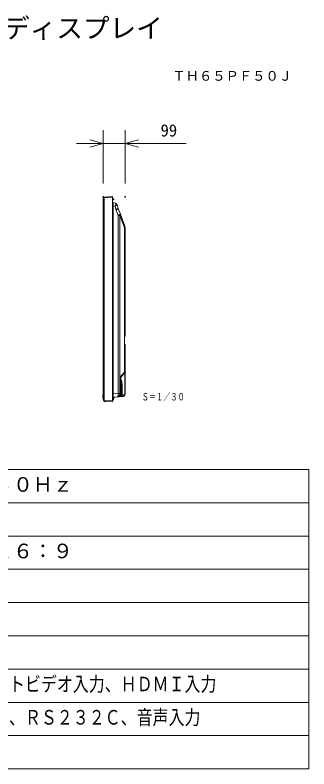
# Model space of a CAD drawing. Units: millimetres, scale not verified. Extents: x -63 to 62, y -57 to 57.
# Drawn here: x 18.3 to 62.5, y -56.5 to 56.8 of the extents above; entities that cross this region are included whole.
import ezdxf
from ezdxf.enums import TextEntityAlignment as Align

# ---------------------------------------------------------------- set-up
doc = ezdxf.new("R2010")
doc.units = ezdxf.units.MM
doc.header["$LTSCALE"] = 0.125
doc.header["$PDMODE"] = 32
doc.header["$PDSIZE"] = 0.025
for name, color, linetype, lineweight in [('0-0_0', 7, 'Continuous', 18), ('0-2_WAKU', 1, 'Continuous', 18), ('0-4_GAIKEI', 1, 'Continuous', 18), ('0-6_SUNPO', 7, 'Continuous', 18)]:
    doc.layers.add(name, color=color, linetype=linetype, lineweight=lineweight)
for name, color, linetype in [('0-1_DEFPOINTS', 7, 'Continuous'), ('0-3_MOJI1', 7, 'Continuous'), ('0-5_TOUROKU', 7, 'Continuous')]:
    doc.layers.add(name, color=color, linetype=linetype)
doc.styles.add('ＭＳ ゴシック', font='')
doc.styles.get('ＭＳ ゴシック').set_extended_font_data('MS Gothic')

# ---------------------------------------------------------------- blocks, each defined once
blk = doc.blocks.new('_OPEN30')
at = {"layer": '0-0_0'}
blk.add_line((0, 0), (-1, 0), dxfattribs=at)
blk.add_lwpolyline([(-1, 0.26795), (0, 0), (-1, -0.26795)], dxfattribs=at)
blk = doc.blocks.new('D6')
at = {"layer": '0-1_DEFPOINTS'}
for p in [(36.8823, 40.3534), (33.5823, 32.3561), (36.8823, 32.3561)]:
    blk.add_point(p, dxfattribs=at)
at = {"layer": '0-6_SUNPO'}
for p, q in [((33.5823, 34.3561), (33.5823, 42.3534)), ((36.8823, 34.3561), (36.8823, 42.3534)), ((31.5823, 40.3534), (29.5823, 40.3534)), ((33.5823, 40.3534), (36.8823, 40.3534)), ((38.8823, 40.3534), (46.0489, 40.3534))]:
    blk.add_line(p, q, dxfattribs=at)
at = {"layer": '0-6_SUNPO', "xscale": 2, "yscale": 2}
blk.add_blockref('_OPEN30', (33.5823, 40.3534), dxfattribs=at)
at = {"layer": '0-6_SUNPO', "xscale": 2, "yscale": 2, "rotation": 180}
blk.add_blockref('_OPEN30', (36.8823, 40.3534), dxfattribs=at)
at = {"layer": '0-6_SUNPO', "style": 'ＭＳ ゴシック'}
blk.add_text('99', height=1.833, dxfattribs=at).set_placement((42.2156, 40.8534), align=Align.BOTTOM_LEFT)

msp = doc.modelspace()

# ---------------------------------------------------------------- linework, layer by layer
at = {"layer": '0-2_WAKU', "color": 4}
for p, q in [((-62.5262, -11.5332), (62.4738, -11.5332)), ((62.4738, -11.5332), (62.4738, -56.5332)), ((62.4738, -56.5332), (-62.5262, -56.5332))]:
    msp.add_line(p, q, dxfattribs=at)
at = {"layer": '0-2_WAKU'}
for p, q in [((-62.5262, -16.5332), (62.4738, -16.5332)), ((-62.5262, -21.5332), (62.4738, -21.5332)), ((-62.5262, -26.5332), (62.4738, -26.5332)), ((-62.5262, -31.5332), (62.4738, -31.5332)), ((-62.5262, -36.5332), (62.4738, -36.5332)), ((-62.5262, -41.5332), (62.4738, -41.5332)), ((-62.5262, -46.5332), (62.4738, -46.5332)), ((-62.5262, -51.5332), (62.4738, -51.5332))]:
    msp.add_line(p, q, dxfattribs=at)
at = {"layer": '0-4_GAIKEI', "color": 7}
for p, q in [((31.6921, 29.4175), (32.9216, 29.4819)), ((31.5312, 29.188), (31.5312, -1.0574)), ((31.5362, 29.2055), (31.6514, 29.3935)), ((32.9551, 29.4484), (32.9551, -1.3179)), ((33.3912, 28.5169), (33.0414, 28.5976)), ((33.7827, 27.7425), (33.6406, 28.2727)), ((34.1124, 26.8482), (33.797, 27.6976)), ((34.7897, 25.0236), (34.1124, 26.8482)), ((31.6514, -1.263), (31.5362, -1.0749)), ((32.9216, -1.3514), (31.6921, -1.287))]:
    msp.add_line(p, q, dxfattribs=at)
at = {"layer": '0-4_GAIKEI'}
for p, q in [((32.9216, 29.4819), (32.9216, 29.3479)), ((31.5362, 29.0822), (31.5312, 29.0822)), ((31.6514, 29.2703), (31.5362, 29.0822)), ((31.6514, -1.1397), (31.6514, 29.2703)), ((31.6916, 29.2703), (31.6514, 29.2703)), ((31.6916, 29.4175), (31.6921, 29.4175)), ((31.6916, 29.2703), (31.6916, -1.1397)), ((32.9216, 29.3479), (31.6921, 29.2835)), ((32.9551, 29.3479), (32.9216, 29.3479)), ((32.9216, 29.3479), (32.9216, -1.2174)), ((33.0623, 29.1385), (32.9551, 29.1385)), ((32.9551, 29.0347), (33.0623, 29.0347)), ((33.0623, 29.1787), (33.0623, 28.9945)), ((33.0723, 29.1787), (33.0623, 29.1787)), ((33.0623, 28.9945), (33.0723, 28.9945)), ((33.0723, 29.1787), (33.0723, 28.9945)), ((33.1065, 29.162), (33.0723, 29.162)), ((33.0723, 29.0112), (33.1065, 29.0112)), ((33.1065, 29.0112), (33.1065, 29.162)), ((33.14, 29.1285), (33.14, 29.0447)), ((32.9551, 28.1184), (33.0301, 28.1184)), ((33.0301, 28.1184), (33.327, 28.0499)), ((33.0301, -0.166), (33.0301, 28.1184)), ((33.327, 28.0499), (33.4442, 27.6124)), ((33.4728, 27.5227), (33.7882, 26.6733)), ((33.7882, 26.6733), (34.0478, 26.6733)), ((33.7882, 26.6733), (33.7882, -0.0996)), ((34.0478, 26.6733), (34.7252, 24.8487)), ((34.8212, 24.8487), (34.7252, 24.8487)), ((34.7252, 24.8487), (34.7252, 3.1154)), ((34.8212, 8.4405), (34.8212, 24.8487)), ((34.8212, 23.7937), (34.8212, 23.8008)), ((34.8212, 8.4405), (34.8212, 23.1957)), ((34.8212, 8.4405), (34.8212, 23.1957)), ((34.8212, 7.3303), (34.8212, 6.878)), ((34.8212, 3.1764), (34.8212, 6.878)), ((34.8212, 4.9775), (34.8212, 5.4465)), ((34.8212, 3.1764), (34.8212, 4.9775)), ((34.2074, 1.9627), (34.2074, 2.3437)), ((34.2744, 2.4394), (34.7151, 2.9646)), ((34.7252, 3.1154), (34.2845, 2.5901)), ((34.7663, 3.0256), (34.7151, 2.9646)), ((34.8212, 3.1764), (34.7252, 3.1154)), ((34.8212, -0.2402), (34.8212, 3.1764)), ((34.8212, -0.2402), (34.8212, 3.1764)), ((34.0728, 2.0087), (34.1176, 2.0087)), ((34.0728, 2.0087), (34.0728, -0.0975)), ((34.1176, -0.0975), (34.1176, 2.0087)), ((34.1725, 1.5633), (34.1176, 1.5633)), ((34.1725, 1.5633), (34.2638, 1.472)), ((34.1725, -0.3052), (34.1725, 1.5633)), ((34.2499, 1.9201), (34.1863, 1.9838)), ((34.3186, -0.2841), (34.3186, 1.472)), ((34.3186, 1.3657), (34.3214, 1.3656)), ((34.3695, 1.2932), (34.3186, 1.3274)), ((34.3876, 1.3209), (34.3214, 1.3656)), ((34.4024, 1.2932), (34.3695, 1.2932)), ((34.3695, -0.1076), (34.3695, 1.2932)), ((34.4024, 1.2932), (34.4024, -0.1076)), ((31.4642, -0.3144), (31.4642, -0.4198)), ((31.4642, -0.3144), (31.5312, -0.3144)), ((31.5312, -0.4198), (31.4642, -0.4198)), ((31.4642, -0.5416), (31.4642, -0.4198)), ((31.4642, -0.5416), (31.4642, -0.6131)), ((31.4642, -0.5416), (31.5312, -0.5416)), ((31.4642, -0.6131), (31.5312, -0.6131)), ((31.4642, -0.7082), (31.4642, -0.6131)), ((31.4642, -0.7605), (31.4642, -0.7082)), ((31.4642, -0.7082), (31.5312, -0.7082)), ((31.4642, -0.7604), (31.4642, -0.7605)), ((31.4642, -0.7608), (31.4642, -0.7605)), ((31.5312, -0.7605), (31.4642, -0.7605)), ((31.5312, -0.7608), (31.4642, -0.7608)), ((31.5312, -0.9517), (31.5362, -0.9517)), ((31.5362, -0.9517), (31.6514, -1.1397)), ((33.0301, -0.166), (32.9551, -0.166)), ((32.9623, -1.125), (32.9602, -1.1655)), ((32.9623, -1.125), (32.9602, -1.1655)), ((32.9768, -1.1655), (32.979, -1.125)), ((33.7882, -0.0996), (33.0301, -0.166)), ((33.0644, -0.6546), (33.685, -0.6003)), ((33.0874, -0.8324), (33.0825, -0.9722)), ((33.0874, -0.8324), (33.0825, -0.9722)), ((33.0874, -0.8306), (33.0874, -0.8324)), ((33.0991, -0.9719), (33.104, -0.8321)), ((33.1099, -0.7941), (33.1591, -0.7138)), ((34.5639, -0.5408), (33.2554, -0.6553)), ((34.5244, -0.5602), (33.2568, -0.6711)), ((33.685, -0.6003), (33.9035, -0.5812)), ((33.9128, -0.5803), (33.9035, -0.5812)), ((33.9128, -0.5803), (33.9158, -0.5801)), ((33.9128, -0.5803), (33.9136, -0.5803)), ((33.9136, -0.5803), (33.9478, -0.5773)), ((33.9158, -0.5801), (34.1046, -0.5636)), ((33.9483, -0.5772), (33.9478, -0.5773)), ((34.1301, -0.5256), (34.0352, -0.5339)), ((34.0728, -0.0975), (34.0478, -0.0996)), ((34.1046, -0.5636), (34.5765, -0.5223)), ((34.1399, -0.3436), (34.1176, -0.3475)), ((34.1341, -0.4538), (34.15, -0.4524)), ((34.1657, -0.451), (34.15, -0.4524)), ((34.6021, -0.4843), (34.2248, -0.5173)), ((34.3186, -0.2841), (34.2638, -0.2855)), ((34.2912, -0.44), (34.6593, -0.4078)), ((34.3186, -0.1085), (34.3695, -0.1076)), ((34.3695, -0.1411), (34.3186, -0.142)), ((34.3186, -0.3299), (34.3186, -0.2841)), ((34.3695, -0.1076), (34.4024, -0.1076)), ((34.5648, -0.5233), (34.5639, -0.5408)), ((34.5639, -0.5408), (34.5652, -0.5566)), ((34.5652, -0.5566), (34.6154, -0.5522)), ((34.6307, -0.5364), (34.632, -0.5114)), ((34.6683, -0.407), (34.6593, -0.4078)), ((34.8212, -0.2402), (34.7897, -0.241)), ((34.8212, -0.2553), (34.8212, -0.2402)), ((31.6514, -1.1397), (31.6916, -1.1397)), ((31.6921, -1.287), (31.6916, -1.2869)), ((31.6921, -1.153), (32.9216, -1.2174)), ((31.7842, -1.3085), (31.7828, -1.3085)), ((31.8557, -1.2968), (31.8555, -1.2955)), ((31.8905, -1.2974), (31.8557, -1.2968)), ((32.9216, -1.2174), (32.9551, -1.2174)), ((32.9216, -1.2174), (32.9216, -1.3514)), ((32.9602, -1.1655), (32.9551, -1.1655)), ((32.9602, -1.1655), (32.9551, -1.1655))]:
    msp.add_line(p, q, dxfattribs=at)
for points in [[(33.7882, -0.0996), (34.0478, -0.0996), (34.0478, 26.6733)], [(34.8212, 3.9914), (34.8212, 4.2446), (34.8212, 7.1431)], [(34.7897, 3.0591), (34.7897, -0.241), (34.3186, -0.2822)], [(34.2638, 1.472), (34.2638, -0.2855), (34.2478, -0.2869)], [(34.3186, 1.7543), (34.3186, 1.472), (34.2638, 1.472)], [(31.4642, -0.7082), (31.4642, -0.7082), (31.5312, -0.7082)], [(33.2554, -0.6553), (33.2568, -0.6711), (34.5652, -0.5566)], [(34.0728, -0.0975), (34.1176, -0.0975), (34.1176, -0.3475)], [(34.2851, -0.3846), (34.2851, -0.3874), (34.283, -0.3874)], [(31.8557, -1.2968), (31.8575, -1.3068), (31.9353, -1.3082), (31.9368, -1.2998)]]:
    msp.add_lwpolyline(points, dxfattribs=at)
at = {"layer": '0-4_GAIKEI', "color": 7}
for centre, radius, start, end in [((32.9216, 29.4484), 0.0335, 0, 90), ((31.5647, 29.188), 0.0335, 148.5, 180), ((33.079, 28.7609), 0.1675, 222.26858, 257), ((33.31, 28.1845), 0.3422, 14.94548, 76.27791), ((34.2681, 27.8725), 0.5025, 195, 200.36769), ((34.3186, 24.8487), 0.5025, 0, 20.36769), ((31.5647, -1.0574), 0.0335, 180, 211.5), ((32.9216, -1.3179), 0.0335, 270, 0)]:
    msp.add_arc(centre, radius, start, end, dxfattribs=at)
at = {"layer": '0-4_GAIKEI'}
for centre, radius, start, end in [((31.6943, 29.3673), 0.0503, 93, 148.5), ((31.8788, 29.2698), 0.1871, 175.81391, 179.86216), ((33.1065, 29.1285), 0.0335, 0, 90), ((33.1065, 29.0447), 0.0335, 270, 0), ((34.4151, 27.8725), 1.0051, 195, 200.36769), ((34.9774, 2.0087), 0.9046, 140, 180), ((34.7877, 2.0087), 0.6701, 140, 180), ((34.5867, 3.1764), 0.2345, 320, 0), ((34.3521, 2.1496), 0.2345, 192.87056, 225), ((34.0841, 1.7543), 0.2345, 0, 45), ((34.3689, 1.2932), 0.0335, 0, 56), ((33.079, -0.8214), 0.1675, 95, 137.73142), ((33.0793, -1.1303), 0.1005, 106.35327, 156.37676), ((33.0322, -0.9695), 0.067, 286.35327, 358), ((33.2714, -0.8379), 0.1675, 136.64458, 178), ((33.2714, -0.8379), 0.1675, 95, 136.64458), ((33.8831, -0.3475), 0.2345, 275, 0), ((34.0841, -0.3299), 0.2345, 275.00052, 359.99948), ((34.1511, -0.2841), 0.1675, 275, 0), ((34.3689, -0.1076), 0.0335, 271, 0), ((34.5531, -0.2553), 0.268, 275, 358.51405), ((34.614, -0.5355), 0.0168, 275, 347.3538), ((34.6537, -0.2402), 0.1675, 275, 0), ((34.5531, -0.2553), 0.268, 355.28602, 0), ((31.8788, -1.1393), 0.1871, 180.13777, 184.18616), ((31.7828, -1.2891), 0.0194, 184.90006, 270), ((31.7842, -1.2891), 0.0194, 270, 349.0075), ((32.9434, -1.1638), 0.0335, 290.8011, 316.55509), ((32.9434, -1.1638), 0.0335, 316.55509, 357)]:
    msp.add_arc(centre, radius, start, end, dxfattribs=at)
for centre, major_axis, ratio, start_param, end_param in [((31.6948, 29.3673), (-0.0026, 0.0502), 0.997472, 6.28318531, 7.30476657), ((31.6948, 29.3651), (-0.0501, 0.0036), 0.003719, 0.49698731, 1.51856857), ((33.079, 28.0732), (-0.0389, 0.5246), 0.086866, 6.25622955, 7.76120904), ((33.1801, 28.0499), (0.2136, 0.4657), 0.262564, 4.83221529, 6.11670681), ((33.3649, 28.0072), (0.0231, 0.5101), 0.18433, 6.02885239, 6.24934036), ((33.1801, 28.0499), (0.46, 0.2244), 0.130308, 4.97334458, 6.25783611), ((33.2973, 27.6124), (0.4854, 0.1301), 0.078882, 4.99869378, 6.28318531), ((33.3259, 27.5227), (0.4711, 0.1749), 0.10581, 4.99003456, 6.28318531), ((33.6412, 26.6733), (0.4711, 0.1749), 0.10581, 4.99003456, 6.28318531), ((33.6412, 26.6733), (0.4711, 0.1749), 0.432028, 5.57329897, 6.28318531), ((34.3186, 24.8487), (0.4711, 0.1749), 0.432028, 5.57329897, 6.28318531), ((34.0947, 2.5901), (-0.1797, 0.1507), 0.662618, 3.14159265, 4.04397382), ((34.5355, 3.1154), (-0.1797, 0.1507), 0.662618, 3.14159265, 4.04397382), ((34.3521, 0.8703), (-0.1764, 1.1184), 0.078983, 6.17504791, 7.17341549), ((34.0841, 1.1384), (0.1537, 0.7887), 0.156844, 5.17952163, 6.1778892), ((34.3689, 1.2932), (0.0187, 0.0278), 0.014469, 4.7221484, 6.28318531), ((32.9622, -1.1241), (-0.0167, 0.0009), 0.052026, 1.57810797, 3.14159265), ((32.9622, -1.1241), (-0.0167, 0.0009), 0.052026, 1.57810797, 3.14159265), ((33.079, -0.1488), (0.0151, 0.5057), 0.095802, 1.60756089, 3.15287259), ((33.0463, -1.0178), (-0.0047, 0.0161), 0.010356, 1.62232698, 3.14159265), ((33.0463, -1.0178), (-0.0047, 0.0161), 0.010356, 1.62232698, 3.14159265), ((33.0824, -0.9713), (-0.0167, 0.0006), 0.052145, 1.57719888, 3.14159265), ((33.0824, -0.9713), (-0.0167, 0.0006), 0.052145, 1.57719888, 3.14159265), ((33.0873, -0.8315), (-0.0167, 0.0006), 0.052145, 1.57719888, 3.14159265), ((33.0873, -0.8315), (-0.0167, 0.0006), 0.052145, 1.57719888, 3.14159265), ((33.6412, -0.0996), (-0.0438, 0.5006), 0.807949, 3.14159265, 4.64181995), ((33.6412, -0.0996), (-0.0438, 0.5006), 0.291354, 3.14159265, 4.68690435), ((33.8831, -0.0785), (-0.0166, 0.5029), 0.376089, 3.16203793, 4.66226522), ((34.09, -0.3967), (-0.0146, 0.1669), 0.278825, 3.14159265, 3.80568187), ((34.0442, -0.3052), (-0.0626, 0.1554), 0.741615, 3.17601924, 4.42224978), ((33.9883, -0.3436), (-0.1269, 0.1094), 0.811648, 3.14137265, 3.14982765), ((33.9883, -0.3436), (-0.1269, 0.1094), 0.811648, 3.14982765, 3.95706736), ((34.1195, -0.2869), (-0.0146, 0.1669), 0.764836, 3.14159265, 4.64557411), ((34.1354, -0.2855), (-0.0146, 0.1669), 0.764836, 3.14159265, 4.64557411), ((34.1511, -0.7886), (0.0155, 0.3376), 0.137007, 5.87205396, 6.30151323), ((34.2564, -0.7906), (0.0253, 0.5043), 0.697953, 0.09626097, 0.31204545), ((34.1511, -0.3299), (-0.1675, 0), 0.913123, 1.76694826, 3.14159265), ((34.3689, -0.1076), (-0.0006, 0.0335), 0.01745, 3.14159265, 4.71208439), ((34.5619, -0.3554), (-0.0146, 0.1669), 0.278825, 3.14159265, 3.80568187), ((34.6447, -0.241), (-0.0146, 0.1669), 0.865198, 3.14159265, 4.63683804), ((34.6537, -0.7446), (0.0155, 0.3376), 0.137007, 6.05614242, 6.30151323), ((34.6537, -0.2553), (0.1675, 0), 0.971747, 4.86499927, 6.28318531), ((31.6948, -1.2345), (0.0501, 0.0036), 0.003719, 1.62302408, 2.64460534), ((32.9601, -1.1647), (-0.0167, 0.0009), 0.052026, 1.57810797, 3.14159265), ((32.9601, -1.1647), (-0.0167, 0.0009), 0.052026, 1.57810797, 3.14159265)]:
    msp.add_ellipse(centre, major_axis=major_axis, ratio=ratio, start_param=start_param, end_param=end_param, dxfattribs=at)
at = {"layer": '0-4_GAIKEI', "color": 7}
msp.add_ellipse((31.6948, -1.2368), major_axis=(0.0026, 0.0502), ratio=0.997472, start_param=2.12001139, end_param=3.14159265, dxfattribs=at)

# ---------------------------------------------------------------- block references
at = {"layer": '0-6_SUNPO'}
msp.add_blockref('D6', (-2.0511, -2.8795), dxfattribs=at)

# ---------------------------------------------------------------- texts
at = {"layer": '0-3_MOJI1', "style": 'ＭＳ ゴシック'}
for s, height, p in [('インターラクティブプラズマディスプレイ', 2.933, (-35.5262, 52.4668)), ('ＡＣ１００Ｖ\u3000５０Ｈｚ／６０Ｈｚ', 2.199, (-21.0262, -15.5332)), ('６５Ｖ型（１６４５ｍｍ）１６：９', 2.199, (-21.0262, -25.5332))]:
    msp.add_text(s, height=height, dxfattribs=at).set_placement(p, align=Align.BOTTOM_LEFT)
at = {"layer": '0-3_MOJI1', "style": 'ＭＳ ゴシック', "width": 0.8}
for s, p in [('ビデオ入力、ＲＧＢ／コンポーネントビデオ入力、ＨＤＭＩ入力', (-21.0262, -45.5332)), ('ＤＶＩ－Ｄ入力、ＰＣ入力、ＬＡＮ、ＲＳ２３２Ｃ、音声入力', (-21.0262, -50.5332))]:
    msp.add_text(s, height=2.199, dxfattribs=at).set_placement(p, align=Align.BOTTOM_LEFT)
at = {"layer": '0-5_TOUROKU', "style": 'ＭＳ ゴシック'}
msp.add_text('ＴＨ６５ＰＦ５０Ｊ', height=1.466, dxfattribs=at).set_placement((41.9404, 46.4668), align=Align.BOTTOM_LEFT)
at = {"layer": '0-6_SUNPO', "style": 'ＭＳ ゴシック', "width": 0.7}
msp.add_text('Ｓ＝１／３０', height=1.1, dxfattribs=at).set_placement((37.3348, -1.4782), align=Align.BOTTOM_LEFT)

doc.saveas('drawing.dxf')
